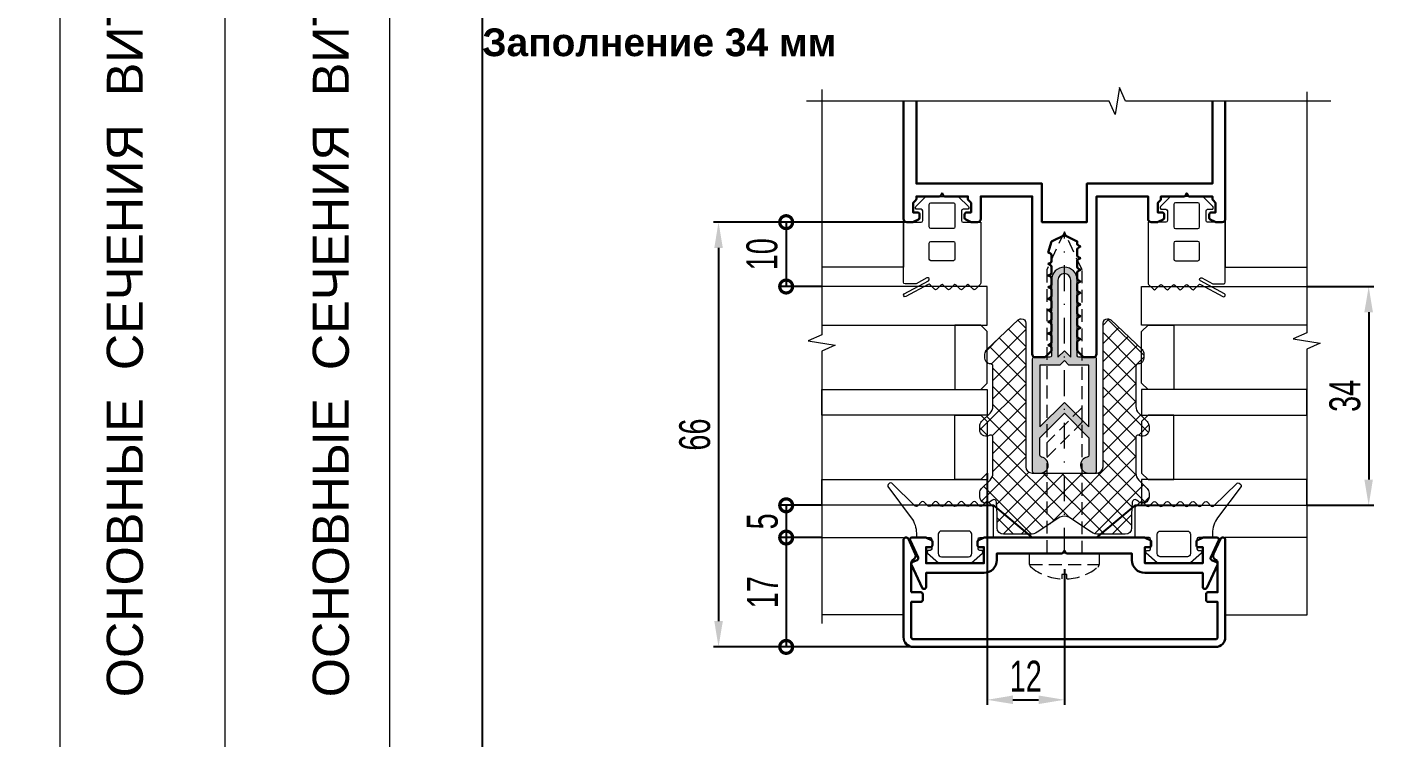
# Model space of a CAD drawing. Extents: x -37 to 8820, y -336 to 478.
# Drawn here: x 4390.8 to 4523.8, y 136.7 to 205.7 of the extents above; entities that cross this region are included whole.
import ezdxf

# ---------------------------------------------------------------- set-up
doc = ezdxf.new("R2010")
doc.units = 0
doc.header["$LTSCALE"] = 5
doc.linetypes.add('DASHDOT', pattern=[1, 0.5, -0.25, 0, -0.25])
doc.linetypes.add('HIDDEN', pattern=[0.375, 0.25, -0.125])
doc.layers.get('0').update_dxf_attribs({"linetype": 'CONTINUOUS', "lineweight": 30})
doc.layers.get('DEFPOINTS').update_dxf_attribs({"linetype": 'CONTINUOUS'})
for name, color, linetype, lineweight in [('1', 6, 'DASHDOT', 13), ('2', 3, 'HIDDEN', 13), ('Dimentions', 5, 'CONTINUOUS', 15), ('Glass', 5, 'CONTINUOUS', 20), ('Герлен', 7, 'CONTINUOUS', 60), ('Зигзаг', 1, 'CONTINUOUS', 15), ('Конструкции', 252, 'CONTINUOUS', 20), ('Рамки', 1, 'CONTINUOUS', 15), ('Текстовый', 7, 'CONTINUOUS', 9), ('Уплотнители', 1, 'CONTINUOUS', 20), ('Штриховка', 1, 'CONTINUOUS', 5)]:
    doc.layers.add(name, color=color, linetype=linetype, lineweight=lineweight)
doc.layers.add('Скрытые', color=14, linetype='CONTINUOUS', plot=False)
doc.styles.add('3', font='RUSS.SHX', dxfattribs={"width": 0.7, "height": 3})
doc.styles.add('Каталожный', font='arial.ttf', dxfattribs={"height": 2.5})
doc.styles.add('Фирм', font='arial.ttf', dxfattribs={"height": 3.5})
doc.dimstyles.new('MX1_6', dxfattribs={"dimtxt": 3, "dimasz": 2.5, "dimexe": 0.5, "dimexo": 0, "dimgap": 0.8, "dimtad": 1, "dimlfac": 1.6, "dimdsep": 46, "dimtxsty": '3', "dimcen": 0, "dimclrd": 256, "dimclre": 256, "dimclrt": 256, "dimaunit": 1, "dimadec": 0, "dimazin": 0, "dimtfac": 1, "dimtmove": 0, "dimatfit": 1, "dimfxl": 1, "dimtvp": 1, "dimtolj": 1, "dimtzin": 0, "dimarcsym": 0})

# ---------------------------------------------------------------- blocks, each defined once
blk = doc.blocks.new('*D443')
at = {"layer": 'DEFPOINTS', "color": 0, "linetype": 'Continuous', "transparency": 16777216}
for p in [(4515.07, 180.54), (4515.07, 159.29), (4521.07, 159.29)]:
    blk.add_point(p, dxfattribs=at)
at = {"layer": 'Dimentions', "linetype": 'Continuous', "lineweight": -2, "transparency": 16777216}
for p, q in [((4515.07, 180.54), (4521.57, 180.54)), ((4521.07, 178.04), (4521.07, 161.79)), ((4515.07, 159.29), (4521.57, 159.29))]:
    blk.add_line(p, q, dxfattribs=at)
at = {"layer": 'Dimentions', "linetype": 'Continuous', "transparency": 16777216}
for points in [[(4520.65, 178.04), (4521.48, 178.04), (4521.07, 180.54)], [(4520.65, 161.79), (4521.48, 161.79), (4521.07, 159.29)]]:
    blk.add_solid(points, dxfattribs=at)
at = {"layer": 'Dimentions', "linetype": 'Continuous', "transparency": 16777216, "insert": (4518.77, 169.92), "char_height": 3, "attachment_point": 5, "rotation": 90, "style": '3'}
blk.add_mtext('\\A1;34', dxfattribs=at)
blk = doc.blocks.new('_DotSmall')
at = {"color": 0, "linetype": 'ByBlock', "const_width": 0.5}
blk.add_lwpolyline([(-0.0625, 0, 1), (0.0625, 0, 1)], format="xyb", close=True, dxfattribs=at)
blk = doc.blocks.new('*D444')
at = {"layer": 'DEFPOINTS', "color": 0, "linetype": 'Continuous', "transparency": 16777216}
for p in [(4467.98, 159.29), (4464.51, 156.16), (4467.98, 156.16)]:
    blk.add_point(p, dxfattribs=at)
at = {"layer": 'Dimentions', "linetype": 'Continuous', "lineweight": -2, "transparency": 16777216}
for p, q in [((4467.98, 159.29), (4464.01, 159.29)), ((4464.51, 159.29), (4464.51, 156.16)), ((4467.98, 156.16), (4464.01, 156.16))]:
    blk.add_line(p, q, dxfattribs=at)
at = {"layer": 'Dimentions', "linetype": 'Continuous', "lineweight": -2, "transparency": 16777216, "xscale": 2.5, "yscale": 2.5, "zscale": 2.5}
for p, rotation in [((4464.51, 159.29), 90), ((4464.51, 156.16), 270)]:
    blk.add_blockref('_DotSmall', p, dxfattribs=dict(at, rotation=rotation))
at = {"layer": 'Dimentions', "linetype": 'Continuous', "transparency": 16777216, "insert": (4462.21, 157.73), "char_height": 3, "attachment_point": 5, "rotation": 90, "style": '3'}
blk.add_mtext('\\A1;5', dxfattribs=at)
blk = doc.blocks.new('*D445')
at = {"layer": 'DEFPOINTS', "color": 0, "linetype": 'Continuous', "transparency": 16777216}
for p in [(4467.98, 156.16), (4464.51, 145.54), (4477.97, 145.54)]:
    blk.add_point(p, dxfattribs=at)
at = {"layer": 'Dimentions', "linetype": 'Continuous', "lineweight": -2, "transparency": 16777216}
for p, q in [((4467.98, 156.16), (4464.01, 156.16)), ((4464.51, 156.16), (4464.51, 145.54)), ((4477.97, 145.54), (4464.01, 145.54))]:
    blk.add_line(p, q, dxfattribs=at)
at = {"layer": 'Dimentions', "linetype": 'Continuous', "lineweight": -2, "transparency": 16777216, "xscale": 2.5, "yscale": 2.5, "zscale": 2.5}
for p, rotation in [((4464.51, 156.16), 90), ((4464.51, 145.54), 270)]:
    blk.add_blockref('_DotSmall', p, dxfattribs=dict(at, rotation=rotation))
at = {"layer": 'Dimentions', "linetype": 'Continuous', "transparency": 16777216, "insert": (4462.21, 150.85), "char_height": 3, "attachment_point": 5, "rotation": 90, "style": '3'}
blk.add_mtext('\\A1;17', dxfattribs=at)
blk = doc.blocks.new('*D446')
at = {"layer": 'DEFPOINTS', "color": 0, "linetype": 'Continuous', "transparency": 16777216}
for p in [(4475.9, 186.79), (4464.51, 180.54), (4467.98, 180.54)]:
    blk.add_point(p, dxfattribs=at)
at = {"layer": 'Dimentions', "linetype": 'Continuous', "lineweight": -2, "transparency": 16777216}
for p, q in [((4475.9, 186.79), (4464.01, 186.79)), ((4464.51, 186.79), (4464.51, 180.54)), ((4467.98, 180.54), (4464.01, 180.54))]:
    blk.add_line(p, q, dxfattribs=at)
at = {"layer": 'Dimentions', "linetype": 'Continuous', "lineweight": -2, "transparency": 16777216, "xscale": 2.5, "yscale": 2.5, "zscale": 2.5}
for p, rotation in [((4464.51, 186.79), 90), ((4464.51, 180.54), 270)]:
    blk.add_blockref('_DotSmall', p, dxfattribs=dict(at, rotation=rotation))
at = {"layer": 'Dimentions', "linetype": 'Continuous', "transparency": 16777216, "insert": (4462.17, 183.67), "char_height": 3, "attachment_point": 5, "rotation": 90, "style": '3'}
blk.add_mtext('\\A1;10', dxfattribs=at)
blk = doc.blocks.new('*D447')
at = {"layer": 'DEFPOINTS', "color": 0, "linetype": 'Continuous', "transparency": 16777216}
for p in [(4475.9, 186.79), (4457.94, 145.54), (4478.59, 145.54)]:
    blk.add_point(p, dxfattribs=at)
at = {"layer": 'Dimentions', "linetype": 'Continuous', "lineweight": -2, "transparency": 16777216}
for p, q in [((4475.9, 186.79), (4457.44, 186.79)), ((4457.94, 184.29), (4457.94, 148.04)), ((4478.59, 145.54), (4457.44, 145.54))]:
    blk.add_line(p, q, dxfattribs=at)
at = {"layer": 'Dimentions', "linetype": 'Continuous', "transparency": 16777216}
for points in [[(4457.53, 184.29), (4458.36, 184.29), (4457.94, 186.79)], [(4457.53, 148.04), (4458.36, 148.04), (4457.94, 145.54)]]:
    blk.add_solid(points, dxfattribs=at)
at = {"layer": 'Dimentions', "linetype": 'Continuous', "transparency": 16777216, "insert": (4455.64, 166.16), "char_height": 3, "attachment_point": 5, "rotation": 90, "style": '3'}
blk.add_mtext('\\A1;66', dxfattribs=at)
blk = doc.blocks.new('*D483')
at = {"layer": 'DEFPOINTS', "color": 0, "linetype": 'Continuous', "transparency": 16777216}
for p in [(4484.02, 162.41), (4491.52, 153.1), (4491.52, 140.4)]:
    blk.add_point(p, dxfattribs=at)
at = {"layer": 'Dimentions', "linetype": 'Continuous', "lineweight": -2, "transparency": 16777216}
for p, q in [((4484.02, 162.41), (4484.02, 139.9)), ((4491.52, 153.1), (4491.52, 139.9)), ((4486.52, 140.4), (4489.02, 140.4))]:
    blk.add_line(p, q, dxfattribs=at)
at = {"layer": 'Dimentions', "linetype": 'Continuous', "transparency": 16777216}
for points in [[(4486.52, 140.82), (4486.52, 139.99), (4484.02, 140.4)], [(4489.02, 140.82), (4489.02, 139.99), (4491.52, 140.4)]]:
    blk.add_solid(points, dxfattribs=at)
at = {"layer": 'Dimentions', "linetype": 'Continuous', "transparency": 16777216, "insert": (4487.77, 142.7), "char_height": 3, "attachment_point": 5, "style": '3'}
blk.add_mtext('\\A1;12', dxfattribs=at)

msp = doc.modelspace()

# ---------------------------------------------------------------- hatches: boundary and pattern name
at = {"layer": 'Штриховка'}
h = msp.add_hatch(color=256, dxfattribs=at)
h.paths.add_polyline_path([(4491.9635, 172.9157), (4491.5242, 173.355), (4491.0848, 172.9157), (4489.1492, 172.9157), (4489.1492, 166.9138), (4491.5242, 169.2888), (4493.8992, 166.9138), (4493.8992, 172.9157)], flags=16)
edge = h.paths.add_edge_path()
edge.add_line((4494.4617, 173.6657), (4492.9304, 173.6657))
edge.add_arc((4492.9304, 173.8219), 0.1562, 180, 270, ccw=False)
edge.add_line((4492.7742, 173.8219), (4492.7742, 177.9157))
edge.add_arc((4492.6804, 178.0407), 0.1562, 306.869898, 413.130102)
edge.add_line((4492.7742, 178.1657), (4492.7742, 181.1657))
edge.add_arc((4491.5242, 181.1657), 1.25, 0, 180)
edge.add_line((4490.2742, 181.1657), (4490.2742, 178.1657))
edge.add_arc((4490.3679, 178.0407), 0.1562, 126.869898, 233.130102)
edge.add_line((4490.2742, 177.9157), (4490.2742, 173.8219))
edge.add_arc((4490.1179, 173.8219), 0.1562, -90, 0, ccw=False)
edge.add_line((4490.1179, 173.6657), (4488.5867, 173.6657))
edge.add_arc((4488.5867, 173.4782), 0.1875, 90, 180)
edge.add_line((4488.3992, 173.4782), (4488.3992, 162.6032))
edge.add_arc((4488.5867, 162.6032), 0.1875, 180, 270)
edge.add_line((4488.5867, 162.4157), (4489.1804, 162.4157))
edge.add_arc((4489.1804, 163.1969), 0.7812, 270, 440.718201)
edge.add_arc((4489.3367, 164.153), 0.1875, 180, 260.718201, ccw=False)
edge.add_line((4489.1492, 164.153), (4489.1492, 165.8532))
edge.add_line((4489.1492, 165.8532), (4491.5242, 168.2282))
edge.add_line((4491.5242, 168.2282), (4493.8992, 165.8532))
edge.add_line((4493.8992, 165.8532), (4493.8992, 164.153))
edge.add_arc((4493.7117, 164.153), 0.1875, 279.281799, 360, ccw=False)
edge.add_arc((4493.8679, 163.1969), 0.7812, 99.281799, 270)
edge.add_line((4493.8679, 162.4157), (4494.4617, 162.4157))
edge.add_arc((4494.4617, 162.6032), 0.1875, 270, 360)
edge.add_line((4494.6492, 162.6032), (4494.6492, 173.4782))
edge.add_arc((4494.4617, 173.4782), 0.1875, 0, 90)
edge = h.paths.add_edge_path(flags=16)
edge.add_line((4491.5242, 174.2907), (4492.1492, 173.6657))
edge.add_line((4492.1492, 173.6657), (4492.1492, 181.1657))
edge.add_arc((4491.5242, 181.1657), 0.625, 0, 180)
edge.add_line((4490.8992, 181.1657), (4490.8992, 173.6657))
edge.add_line((4490.8992, 173.6657), (4491.5242, 174.2907))
at = {"layer": 'Штриховка', "lineweight": 5}
h = msp.add_hatch(dxfattribs=at)
h.set_pattern_fill('NET', color=256, scale=10, angle=45, style=0)
h.set_pattern_definition([(45, (195.701, 2520.4829), (-0.88388348, 0.88388348), []), (135, (195.701, 2520.4829), (-0.88388348, -0.88388348), [])])
edge = h.paths.add_edge_path()
edge.add_arc((4495.7179, 176.9782), 0.4375, 45, 90, ccw=False)
edge.add_line((4496.0273, 177.2875), (4499.0598, 174.4112))
edge.add_arc((4498.6179, 173.9693), 0.625, 0, 45, ccw=False)
edge.add_line((4499.2429, 173.9693), (4499.2429, 173.6157))
edge.add_arc((4498.6268, 173.6127), 0.6161, -75.309061, 0.28096, ccw=False)
edge.add_arc((4498.7117, 172.7772), 0.25, 73.39845, 180)
edge.add_line((4498.4617, 172.7772), (4498.4617, 168.9014))
edge.add_arc((4499.3992, 168.9014), 0.9375, 180, 225)
edge.add_line((4498.7362, 168.2385), (4499.5598, 167.4149))
edge.add_arc((4499.1179, 166.973), 0.625, 0, 45, ccw=False)
edge.add_line((4499.7429, 166.973), (4499.7429, 166.6194))
edge.add_arc((4499.1179, 166.6194), 0.625, -111.540406, 0, ccw=False)
edge.add_arc((4498.7117, 165.8613), 0.25, 45, 180)
edge.add_line((4498.4617, 165.8613), (4498.4617, 162.4051))
edge.add_arc((4499.3992, 162.4051), 0.9375, 180, 225)
edge.add_line((4498.7362, 161.7422), (4499.5598, 160.9186))
edge.add_arc((4499.1179, 160.4767), 0.625, 0, 45, ccw=False)
edge.add_line((4499.7429, 160.4767), (4499.7429, 160.1231))
edge.add_arc((4499.1179, 160.1231), 0.625, -135, 0, ccw=False)
edge.add_line((4498.676, 159.6812), (4498.512, 159.7972))
edge.add_arc((4498.3676, 159.5931), 0.25, 54.716356, 177.011206)
edge.add_line((4498.1179, 159.6062), (4498.0554, 158.4089))
edge.add_line((4498.0554, 158.4089), (4498.0554, 157.1032))
edge.add_arc((4497.4304, 157.1032), 0.625, -90, 0, ccw=False)
edge.add_line((4497.4304, 156.4782), (4497.2742, 156.4782))
edge.add_line((4497.2742, 156.4782), (4494.8506, 156.4782))
edge.add_arc((4494.8506, 157.7282), 1.25, 236.745633, 270, ccw=False)
edge.add_line((4494.1651, 156.6829), (4491.9606, 158.1284))
edge.add_arc((4491.5242, 157.2728), 0.9605, 62.973316, 117.026684)
edge.add_line((4491.0877, 158.1284), (4488.8832, 156.6829))
edge.add_arc((4488.1977, 157.7282), 1.25, 270, 303.254367, ccw=False)
edge.add_line((4488.1977, 156.4782), (4485.7742, 156.4782))
edge.add_line((4485.7742, 156.4782), (4485.6179, 156.4782))
edge.add_arc((4485.6179, 157.1032), 0.625, 180, 270, ccw=False)
edge.add_line((4484.9929, 157.1032), (4484.9929, 158.4089))
edge.add_line((4484.9929, 158.4089), (4484.9304, 159.6062))
edge.add_arc((4484.6807, 159.5931), 0.25, 2.988794, 125.283644)
edge.add_line((4484.5363, 159.7972), (4484.3723, 159.6812))
edge.add_arc((4483.9304, 160.1231), 0.625, 180, 315, ccw=False)
edge.add_line((4483.3054, 160.1231), (4483.3054, 160.4767))
edge.add_arc((4483.9304, 160.4767), 0.625, 135, 180, ccw=False)
edge.add_line((4483.4885, 160.9186), (4484.3121, 161.7422))
edge.add_arc((4483.6492, 162.4051), 0.9375, 315, 360)
edge.add_line((4484.5867, 162.4051), (4484.5867, 165.8613))
edge.add_arc((4484.3367, 165.8613), 0.25, 0, 135)
edge.add_arc((4483.9304, 166.6194), 0.625, 180, 291.540406, ccw=False)
edge.add_line((4483.3054, 166.6194), (4483.3054, 166.973))
edge.add_arc((4483.9304, 166.973), 0.625, 135, 180, ccw=False)
edge.add_line((4483.4885, 167.4149), (4484.3121, 168.2385))
edge.add_arc((4483.6492, 168.9014), 0.9375, 315, 360)
edge.add_line((4484.5867, 168.9014), (4484.5867, 172.7772))
edge.add_arc((4484.3367, 172.7772), 0.25, 360, 466.60155)
edge.add_arc((4484.4215, 173.6127), 0.6161, 179.71904, 255.309061, ccw=False)
edge.add_line((4483.8054, 173.6157), (4483.8054, 173.9693))
edge.add_arc((4484.4304, 173.9693), 0.625, 135, 180, ccw=False)
edge.add_line((4483.9885, 174.4112), (4487.021, 177.2875))
edge.add_arc((4487.3304, 176.9782), 0.4375, 90, 135, ccw=False)
edge.add_line((4487.3304, 177.4157), (4487.3367, 177.4157))
edge.add_arc((4487.3367, 176.9782), 0.4375, 0, 90, ccw=False)
edge.add_line((4487.7742, 176.9782), (4487.7742, 163.0407))
edge.add_arc((4488.3992, 163.0407), 0.625, 180, 270)
edge.add_line((4488.3992, 162.4157), (4491.5242, 162.4157))
edge.add_line((4491.5242, 162.4157), (4494.6492, 162.4157))
edge.add_arc((4494.6492, 163.0407), 0.625, 270, 360)
edge.add_line((4495.2742, 163.0407), (4495.2742, 176.9782))
edge.add_arc((4495.7117, 176.9782), 0.4375, 90, 180, ccw=False)

# ---------------------------------------------------------------- linework, layer by layer
msp.add_lwpolyline([(4475.8992, 198.5545), (4475.8992, 187.1032, 0.41421356), (4476.2117, 186.7907), (4476.7924, 186.7907, 0.11643382), (4476.8762, 186.8105), (4477.358, 187.0514, 0.28407904), (4477.4617, 187.2191), (4477.4617, 187.5407, 0.41421356), (4477.2742, 187.7282), (4476.8367, 187.7282), (4476.8367, 188.6657), (4477.0942, 188.9233, 0.19891237), (4477.1492, 189.0558), (4477.1492, 189.2907), (4479.377, 189.2907, 0.28407904), (4479.5447, 189.3943), (4479.6492, 189.6032), (4479.7536, 189.3943, 0.28407904), (4479.9213, 189.2907), (4482.1492, 189.2907), (4482.1492, 189.0558, 0.19891237), (4482.2041, 188.9233), (4482.4617, 188.6657), (4482.4617, 187.7282), (4482.0242, 187.7282, 0.41421356), (4481.8367, 187.5407), (4481.8367, 187.2191, 0.28407904), (4481.9403, 187.0514), (4482.4221, 186.8105, 0.11643382), (4482.5059, 186.7907), (4483.0867, 186.7907, 0.41421356), (4483.3992, 187.1032), (4483.3992, 189.2907), (4488.3992, 189.2907), (4488.3992, 173.9782, 0.41421356), (4488.7117, 173.6657), (4489.5715, 173.6657, 0.19891237), (4489.7041, 173.7206), (4490.2192, 174.2358, 0.19891237), (4490.2742, 174.3683), (4490.2742, 174.581, 0.28407904), (4490.1705, 174.7487), (4489.9617, 174.8532), (4490.1705, 174.9576, 0.28407904), (4490.2742, 175.1253), (4490.2742, 175.706, 0.28407904), (4490.1705, 175.8737), (4489.9617, 175.9782), (4490.1705, 176.0826, 0.28407904), (4490.2742, 176.2503), (4490.2742, 176.831, 0.28407904), (4490.1705, 176.9987), (4489.9617, 177.1032), (4490.1705, 177.2076, 0.28407904), (4490.2742, 177.3753), (4490.2742, 177.956, 0.28407904), (4490.1705, 178.1237), (4489.9617, 178.2282), (4490.1705, 178.3326, 0.28407904), (4490.2742, 178.5003), (4490.2742, 179.081, 0.28407904), (4490.1705, 179.2487), (4489.9617, 179.3532), (4490.1705, 179.4576, 0.28407904), (4490.2742, 179.6253), (4490.2742, 180.206, 0.28407904), (4490.1705, 180.3737), (4489.9617, 180.4782), (4490.1705, 180.5826, 0.28407904), (4490.2742, 180.7503), (4490.2742, 181.331, 0.28407904), (4490.1705, 181.4987), (4489.9617, 181.6032), (4490.1705, 181.7076, 0.28407904), (4490.2742, 181.8753), (4490.2742, 182.456, 0.28407904), (4490.1705, 182.6237), (4489.9617, 182.7282), (4490.1705, 182.8326, 0.28407904), (4490.2742, 183.0003), (4490.2742, 183.581, 0.28407904), (4490.1705, 183.7487), (4489.9617, 183.8532), (4490.2742, 184.9157), (4491.5242, 185.5407), (4492.7742, 184.9157), (4492.7742, 184.6878, 0.28407904), (4492.8778, 184.5201), (4493.0867, 184.4157), (4492.8778, 184.3112, 0.28407904), (4492.7742, 184.1435), (4492.7742, 183.5628, 0.28407904), (4492.8778, 183.3951), (4493.0867, 183.2907), (4492.8778, 183.1862, 0.28407904), (4492.7742, 183.0185), (4492.7742, 182.4378, 0.28407904), (4492.8778, 182.2701), (4493.0867, 182.1657), (4492.8778, 182.0612, 0.28407904), (4492.7742, 181.8935), (4492.7742, 181.3128, 0.28407904), (4492.8778, 181.1451), (4493.0867, 181.0407), (4492.8778, 180.9362, 0.28407904), (4492.7742, 180.7685), (4492.7742, 180.1878, 0.28407904), (4492.8778, 180.0201), (4493.0867, 179.9157), (4492.8778, 179.8112, 0.28407904), (4492.7742, 179.6435), (4492.7742, 179.0628, 0.28407904), (4492.8778, 178.8951), (4493.0867, 178.7907), (4492.8778, 178.6862, 0.28407904), (4492.7742, 178.5185), (4492.7742, 177.9378, 0.28407904), (4492.8778, 177.7701), (4493.0867, 177.6657), (4492.8778, 177.5612, 0.28407904), (4492.7742, 177.3935), (4492.7742, 176.8128, 0.28407904), (4492.8778, 176.6451), (4493.0867, 176.5407), (4492.8778, 176.4362, 0.28407904), (4492.7742, 176.2685), (4492.7742, 175.6878, 0.28407904), (4492.8778, 175.5201), (4493.0867, 175.4157), (4492.8778, 175.3112, 0.28407904), (4492.7742, 175.1435), (4492.7742, 174.3683, 0.19891237), (4492.8291, 174.2358), (4493.3442, 173.7206, 0.19891237), (4493.4768, 173.6657), (4494.3367, 173.6657, 0.41421356), (4494.6492, 173.9782), (4494.6492, 189.2907), (4499.6492, 189.2907), (4499.6492, 187.1032, 0.41421356), (4499.9617, 186.7907), (4500.5424, 186.7907, 0.11643382), (4500.6262, 186.8105), (4501.108, 187.0514, 0.28407904), (4501.2117, 187.2191), (4501.2117, 187.5407, 0.41421356), (4501.0242, 187.7282), (4500.5867, 187.7282), (4500.5867, 188.6657), (4500.8442, 188.9233, 0.19891237), (4500.8992, 189.0558), (4500.8992, 189.2907), (4503.127, 189.2907, 0.28407904), (4503.2947, 189.3943), (4503.3992, 189.6032), (4503.5036, 189.3943, 0.28407904), (4503.6713, 189.2907), (4505.8992, 189.2907), (4505.8992, 189.0558, 0.19891237), (4505.9541, 188.9233), (4506.2117, 188.6657), (4506.2117, 187.7282), (4505.7742, 187.7282, 0.41421356), (4505.5867, 187.5407), (4505.5867, 187.2191, 0.28407904), (4505.6903, 187.0514), (4506.1721, 186.8105, 0.11643382), (4506.2559, 186.7907), (4506.8367, 186.7907, 0.41421356), (4507.1492, 187.1032), (4507.1492, 198.5545)], format="xyb")
msp.add_lwpolyline([(4477.1492, 198.5545), (4477.1492, 190.5407), (4489.3367, 190.5407), (4489.3367, 186.7907), (4493.7117, 186.7907), (4493.7117, 190.5407), (4505.8992, 190.5407), (4505.8992, 198.5545)])
for points in [[(4476.6492, 150.8503), (4476.6492, 153.6761, -0.27973928), (4476.8511, 154.0088, 0.40155944), (4477.0457, 154.5818), (4476.3757, 156.0185, 0.80258485), (4475.8992, 155.9128), (4475.8992, 146.4753, 0.41421356), (4476.8367, 145.5378), (4506.2117, 145.5378, 0.41421356), (4507.1492, 146.4753), (4507.1492, 155.9128, 0.80258485), (4506.6726, 156.0185), (4506.0026, 154.5818, 0.40155944), (4506.1972, 154.0088, -0.27973928), (4506.3992, 153.6761), (4506.3992, 150.8503), (4505.4617, 150.8503, 0.41421356), (4505.2742, 150.6628), (4505.2742, 150.1003, 0.41421356), (4505.4617, 149.9128), (4506.3992, 149.9128), (4506.3992, 146.4753, -0.41421356), (4506.2117, 146.2878), (4476.8367, 146.2878, -0.41421356), (4476.6492, 146.4753), (4476.6492, 149.9128), (4477.5867, 149.9128, 0.41421356), (4477.7742, 150.1003), (4477.7742, 150.6628, 0.41421356), (4477.5867, 150.8503)], [(4483.7559, 156.1628, 0.11643382), (4483.6721, 156.143), (4483.1903, 155.9021, 0.28407904), (4483.0867, 155.7344), (4483.0867, 155.4128, 0.41421356), (4483.2742, 155.2253), (4483.7117, 155.2253), (4483.7117, 153.6628), (4478.0867, 153.6628), (4478.0867, 155.2253), (4478.5242, 155.2253, 0.41421356), (4478.7117, 155.4128), (4478.7117, 155.7344, 0.28407904), (4478.608, 155.9021), (4478.1262, 156.143, 0.11643382), (4478.0424, 156.1628), (4476.7117, 156.1628, 0.54861879), (4476.5417, 155.8961), (4477.3199, 154.2272, -0.41421356), (4477.2292, 153.9781), (4476.7574, 153.7581, 0.41421356), (4476.6667, 153.5089), (4477.7102, 151.2711, 0.29147342), (4477.8802, 151.1628), (4477.8992, 151.1628, 0.41421356), (4478.0867, 151.3503), (4478.0867, 152.7253), (4483.7117, 152.7253, 0.41421356), (4484.9617, 153.9753), (4484.9617, 154.6003), (4491.252, 154.6003, 0.28407904), (4491.4197, 154.704), (4491.5242, 154.9128), (4491.6286, 154.704, 0.28407904), (4491.7963, 154.6003), (4498.0867, 154.6003), (4498.0867, 153.9753, 0.41421356), (4499.3367, 152.7253), (4504.9617, 152.7253), (4504.9617, 151.3503, 0.41421356), (4505.1492, 151.1628), (4505.1681, 151.1628, 0.29147342), (4505.3381, 151.2711), (4506.3816, 153.5089, 0.41421356), (4506.2909, 153.7581), (4505.8191, 153.9781, -0.41421356), (4505.7284, 154.2272), (4506.5066, 155.8961, 0.54861879), (4506.3367, 156.1628), (4505.0059, 156.1628, 0.11643382), (4504.9221, 156.143), (4504.4403, 155.9021, 0.28407904), (4504.3367, 155.7344), (4504.3367, 155.4128, 0.41421356), (4504.5242, 155.2253), (4504.9617, 155.2253), (4504.9617, 153.6628), (4499.3367, 153.6628), (4499.3367, 155.2253), (4499.7742, 155.2253, 0.41421356), (4499.9617, 155.4128), (4499.9617, 155.7344, 0.28407904), (4499.858, 155.9021), (4499.3762, 156.143, 0.11643382), (4499.2924, 156.1628)]]:
    msp.add_lwpolyline(points, format="xyb", close=True)
at = {"layer": '1'}
msp.add_line((4491.5242, 154.6003), (4491.5242, 185.8503), dxfattribs=at)
at = {"layer": '2'}
msp.add_line((4488.1492, 153.5443), (4494.8992, 153.5443), dxfattribs=at)
for points in [[(4493.2429, 154.6003), (4493.2429, 182.1644), (4491.5242, 185.8503), (4489.8054, 182.1644), (4489.8054, 154.6003)], [(4489.8054, 163.9191), (4493.2429, 167.3566), (4493.2429, 168.7889), (4489.8054, 165.3514)]]:
    msp.add_lwpolyline(points, close=True, dxfattribs=at)
msp.add_lwpolyline([(4491.2785, 152.1375, -0.16184886), (4488.2628, 153.3032, -0.22388754), (4488.1492, 153.5443), (4488.1492, 154.6003), (4494.8992, 154.6003), (4494.8992, 153.5443, -0.22388754), (4494.7855, 153.3032, -0.16184886), (4491.7698, 152.1375), (4491.7698, 152.5751), (4491.2785, 152.5751)], format="xyb", close=True, dxfattribs=at)
at = {"layer": 'Dimentions', "linetype": 'Continuous'}
for p, q in [((4394, 297), (4394, 0)), ((4426, 297), (4426, 0))]:
    msp.add_line(p, q, dxfattribs=at)
at = {"layer": 'Glass'}
for points in [[(4467.979, 176.7907), (4484.0242, 176.7907), (4484.0242, 180.5407), (4467.979, 180.5407)], [(4515.0693, 176.7907), (4499.0242, 176.7907), (4499.0242, 180.5407), (4515.0693, 180.5407)], [(4484.0242, 171.1657), (4484.0242, 176.1657), (4483.3992, 176.7907), (4480.8992, 176.7907), (4480.8992, 170.5407), (4483.3992, 170.5407)], [(4499.0242, 171.1657), (4499.0242, 176.1657), (4499.6492, 176.7907), (4502.1492, 176.7907), (4502.1492, 170.5407), (4499.6492, 170.5407)], [(4467.979, 170.5407), (4484.0242, 170.5407), (4484.0242, 168.0407), (4467.979, 168.0407)], [(4515.0693, 170.5407), (4499.0242, 170.5407), (4499.0242, 168.0407), (4515.0693, 168.0407)], [(4484.0242, 167.4157), (4484.0242, 162.4157), (4483.3992, 161.7907), (4480.8992, 161.7907), (4480.8992, 168.0407), (4483.3992, 168.0407)], [(4499.0242, 167.4157), (4499.0242, 162.4157), (4499.6492, 161.7907), (4502.1492, 161.7907), (4502.1492, 168.0407), (4499.6492, 168.0407)], [(4467.979, 161.7907), (4484.0242, 161.7907), (4484.0242, 159.2907), (4467.979, 159.2907)], [(4515.0693, 161.7907), (4499.0242, 161.7907), (4499.0242, 159.2907), (4515.0693, 159.2907)]]:
    msp.add_lwpolyline(points, close=True, dxfattribs=at)
at = {"layer": 'Герлен', "ltscale": 2, "const_width": 0.1875}
msp.add_lwpolyline([(4478.5867, 159.2878), (4484.6492, 159.2878), (4488.3992, 156.1628), (4494.6492, 156.1628), (4498.3992, 159.2878), (4504.4617, 159.2878)], dxfattribs=at)
at = {"layer": 'Зигзаг'}
for points in [[(4517.4079, 198.5545), (4497.4668, 198.5545), (4496.8859, 199.8724), (4496.4503, 197.2597), (4495.8678, 198.5545), (4466.4684, 198.5545)], [(4467.979, 199.6599), (4467.979, 175.8458), (4466.6611, 175.265), (4469.2738, 174.8293), (4467.979, 174.2468), (4467.979, 147.8149)], [(4515.0693, 199.4529), (4515.0693, 176.0529), (4513.7514, 175.472), (4516.3641, 175.0364), (4515.0693, 174.4539), (4515.0693, 148.6123)]]:
    msp.add_lwpolyline(points, dxfattribs=at)
at = {"layer": 'Конструкции'}
for points in [[(4475.8992, 198.5545), (4475.8992, 182.4157), (4467.979, 182.4157)], [(4507.1492, 198.5545), (4507.1492, 182.4157), (4515.0693, 182.4157)], [(4467.979, 156.1628), (4475.8992, 156.1628), (4475.8992, 148.6628), (4467.979, 148.6628)], [(4515.0693, 156.1628), (4507.1492, 156.1628), (4507.1492, 148.6628), (4515.0693, 148.6628)]]:
    msp.add_lwpolyline(points, dxfattribs=at)
at = {"layer": 'Рамки', "linetype": 'Continuous'}
for points in [[(4200, 297), (4410, 297), (4410, 0), (4200, 0)], [(4620, 297), (4410, 297), (4410, 0), (4620, 0)]]:
    msp.add_lwpolyline(points, close=True, dxfattribs=at)
at = {"layer": 'Скрытые', "linetype": 'Continuous'}
msp.add_lwpolyline([(4600, 10), (4600, 287), (4435, 287), (4435, 10)], close=True, dxfattribs=at)
at = {"layer": 'Уплотнители'}
for points in [[(4478.1684, 181.3765), (4477.1233, 180.8096, -0.12491271), (4477.0488, 180.7907), (4476.0554, 180.7907, -0.41421356), (4475.8992, 180.9469), (4475.8992, 186.7907), (4477.6179, 186.7907, 0.41421356), (4477.7742, 186.9469), (4477.7742, 187.8844, 0.41421356), (4477.6179, 188.0407), (4477.2117, 188.0407, -0.66858666), (4477.1013, 188.3075), (4478.0409, 189.245, -0.19861919), (4478.1513, 189.2907), (4481.147, 189.2907, -0.19861919), (4481.2574, 189.245), (4482.197, 188.3075, -0.66858666), (4482.0867, 188.0407), (4481.6804, 188.0407, 0.41421356), (4481.5242, 187.8844), (4481.5242, 186.9469, 0.41421356), (4481.6804, 186.7907), (4483.3992, 186.7907), (4483.3992, 180.8554, -0.19891237), (4483.3534, 180.7449), (4482.8846, 180.2762, -0.41421356), (4482.6637, 180.2762), (4482.2596, 180.6802, 0.41421356), (4482.0387, 180.6802), (4481.6346, 180.2762, -0.41421356), (4481.4137, 180.2762), (4481.0096, 180.6802, 0.41421356), (4480.7887, 180.6802), (4480.3846, 180.2762, -0.41421356), (4480.1637, 180.2762), (4479.7596, 180.6802, 0.41421356), (4479.5387, 180.6802), (4479.1346, 180.2762, -0.41421356), (4478.9137, 180.2762), (4478.4816, 180.7082, 0.33207606), (4478.2966, 180.7351), (4476.1299, 179.5596, -1), (4475.9809, 179.8343), (4478.3174, 181.1019, 1)], [(4504.8799, 181.3765), (4505.925, 180.8096, 0.12491271), (4505.9995, 180.7907), (4506.9929, 180.7907, 0.41421356), (4507.1492, 180.9469), (4507.1492, 186.7907), (4505.4304, 186.7907, -0.41421356), (4505.2742, 186.9469), (4505.2742, 187.8844, -0.41421356), (4505.4304, 188.0407), (4505.8367, 188.0407, 0.66858666), (4505.947, 188.3075), (4505.0074, 189.245, 0.19861919), (4504.897, 189.2907), (4501.9013, 189.2907, 0.19861919), (4501.7909, 189.245), (4500.8513, 188.3075, 0.66858666), (4500.9617, 188.0407), (4501.3679, 188.0407, -0.41421356), (4501.5242, 187.8844), (4501.5242, 186.9469, -0.41421356), (4501.3679, 186.7907), (4499.6492, 186.7907), (4499.6492, 180.8554, 0.19891237), (4499.6949, 180.7449), (4500.1637, 180.2762, 0.41421356), (4500.3846, 180.2762), (4500.7887, 180.6802, -0.41421356), (4501.0096, 180.6802), (4501.4137, 180.2762, 0.41421356), (4501.6346, 180.2762), (4502.0387, 180.6802, -0.41421356), (4502.2596, 180.6802), (4502.6637, 180.2762, 0.41421356), (4502.8846, 180.2762), (4503.2887, 180.6802, -0.41421356), (4503.5096, 180.6802), (4503.9137, 180.2762, 0.41421356), (4504.1346, 180.2762), (4504.5667, 180.7082, -0.33207606), (4504.7517, 180.7351), (4506.9184, 179.5596, 1), (4507.0674, 179.8343), (4504.7309, 181.1019, -1)], [(4478.5554, 188.6657), (4480.7429, 188.6657, -0.41421356), (4480.8992, 188.5094), (4480.8992, 186.3219, -0.41421356), (4480.7429, 186.1657), (4478.5554, 186.1657, -0.41421356), (4478.3992, 186.3219), (4478.3992, 188.5094, -0.41421356)], [(4504.4929, 188.6657), (4502.3054, 188.6657, 0.41421356), (4502.1492, 188.5094), (4502.1492, 186.3219, 0.41421356), (4502.3054, 186.1657), (4504.4929, 186.1657, 0.41421356), (4504.6492, 186.3219), (4504.6492, 188.5094, 0.41421356)], [(4478.5554, 184.9157), (4480.7429, 184.9157, -0.41421356), (4480.8992, 184.7594), (4480.8992, 183.1969, -0.41421356), (4480.7429, 183.0407), (4478.5554, 183.0407, -0.41421356), (4478.3992, 183.1969), (4478.3992, 184.7594, -0.41421356)], [(4504.4929, 184.9157), (4502.3054, 184.9157, 0.41421356), (4502.1492, 184.7594), (4502.1492, 183.1969, 0.41421356), (4502.3054, 183.0407), (4504.4929, 183.0407, 0.41421356), (4504.6492, 183.1969), (4504.6492, 184.7594, 0.41421356)], [(4494.4617, 173.6657), (4492.9304, 173.6657, -0.41421356), (4492.7742, 173.8219), (4492.7742, 177.9157, 0.5), (4492.7742, 178.1657), (4492.7742, 181.1657, 1), (4490.2742, 181.1657), (4490.2742, 178.1657, 0.5), (4490.2742, 177.9157), (4490.2742, 173.8219, -0.41421356), (4490.1179, 173.6657), (4488.5867, 173.6657, 0.41421356), (4488.3992, 173.4782), (4488.3992, 162.6032, 0.41421356), (4488.5867, 162.4157), (4489.1804, 162.4157, 0.92211283), (4489.3064, 163.9679, -0.36752318), (4489.1492, 164.153), (4489.1492, 165.8532), (4491.5242, 168.2282), (4493.8992, 165.8532), (4493.8992, 164.153, -0.36752318), (4493.7419, 163.9679, 0.92211283), (4493.8679, 162.4157), (4494.4617, 162.4157, 0.41421356), (4494.6492, 162.6032), (4494.6492, 173.4782, 0.41421356)], [(4491.5242, 174.2907), (4492.1492, 173.6657), (4492.1492, 181.1657, 1), (4490.8992, 181.1657), (4490.8992, 173.6657), (4491.5242, 174.2907)], [(4483.3054, 154.9128, -0.41421356), (4483.1492, 155.0691), (4483.1492, 156.0066, -0.41421356), (4483.3054, 156.1628), (4484.6492, 156.1628), (4484.6492, 159.0508, 0.19891237), (4484.6125, 159.1391), (4484.1346, 159.617, 0.41421356), (4483.9137, 159.617), (4483.5096, 159.213, -0.41421356), (4483.2887, 159.213), (4482.8846, 159.617, 0.41421356), (4482.6637, 159.617), (4482.2596, 159.213, -0.41421356), (4482.0387, 159.213), (4481.6346, 159.617, 0.41421356), (4481.4137, 159.617), (4481.0096, 159.213, -0.41421356), (4480.7887, 159.213), (4480.3846, 159.617, 0.41421356), (4480.1637, 159.617), (4479.7596, 159.213, -0.41421356), (4479.5387, 159.213), (4479.1346, 159.617, 0.41421356), (4478.9137, 159.617), (4478.5096, 159.213, -0.41421356), (4478.2887, 159.213), (4477.8846, 159.617, 0.41421356), (4477.6637, 159.617), (4477.2596, 159.213, -0.41421356), (4477.0387, 159.213), (4474.7596, 161.4273, 0.41421356), (4474.5387, 161.4273), (4474.4073, 161.296, 0.29253821), (4474.3712, 161.1315), (4476.652, 158.0783, -0.16178775), (4477.1492, 156.5821), (4477.1492, 156.1628), (4478.4929, 156.1628, -0.41421356), (4478.6492, 156.0066), (4478.6492, 155.0691, -0.41421356), (4478.4929, 154.9128), (4478.3367, 154.9128, 0.66858666), (4478.2263, 154.646), (4479.2909, 153.7085, 0.19861919), (4479.4013, 153.6628), (4482.397, 153.6628, 0.19861919), (4482.5074, 153.7085), (4483.572, 154.646, 0.66858666), (4483.4617, 154.9128)], [(4499.7429, 154.9128, 0.41421356), (4499.8992, 155.0691), (4499.8992, 156.0066, 0.41421356), (4499.7429, 156.1628), (4498.3992, 156.1628), (4498.3992, 159.0508, -0.19891237), (4498.4358, 159.1391), (4498.9137, 159.617, -0.41421356), (4499.1346, 159.617), (4499.5387, 159.213, 0.41421356), (4499.7596, 159.213), (4500.1637, 159.617, -0.41421356), (4500.3846, 159.617), (4500.7887, 159.213, 0.41421356), (4501.0096, 159.213), (4501.4137, 159.617, -0.41421356), (4501.6346, 159.617), (4502.0387, 159.213, 0.41421356), (4502.2596, 159.213), (4502.6637, 159.617, -0.41421356), (4502.8846, 159.617), (4503.2887, 159.213, 0.41421356), (4503.5096, 159.213), (4503.9137, 159.617, -0.41421356), (4504.1346, 159.617), (4504.5387, 159.213, 0.41421356), (4504.7596, 159.213), (4505.1637, 159.617, -0.41421356), (4505.3846, 159.617), (4505.7887, 159.213, 0.41421356), (4506.0096, 159.213), (4508.2887, 161.4273, -0.41421356), (4508.5096, 161.4273), (4508.641, 161.296, -0.29253821), (4508.6771, 161.1315), (4506.3963, 158.0783, 0.16178775), (4505.8992, 156.5821), (4505.8992, 156.1628), (4504.5554, 156.1628, 0.41421356), (4504.3992, 156.0066), (4504.3992, 155.0691, 0.41421356), (4504.5554, 154.9128), (4504.7117, 154.9128, -0.66858666), (4504.822, 154.646), (4503.7574, 153.7085, -0.19861919), (4503.647, 153.6628), (4500.6513, 153.6628, -0.19861919), (4500.5409, 153.7085), (4499.4763, 154.646, -0.66858666), (4499.5867, 154.9128)], [(4479.5867, 154.2878), (4482.2117, 154.2878, 0.41421356), (4482.5242, 154.6003), (4482.5242, 156.4753, 0.41421356), (4482.2117, 156.7878), (4479.5867, 156.7878, 0.41421356), (4479.2742, 156.4753), (4479.2742, 154.6003, 0.41421356)], [(4503.4617, 154.2878), (4500.8367, 154.2878, -0.41421356), (4500.5242, 154.6003), (4500.5242, 156.4753, -0.41421356), (4500.8367, 156.7878), (4503.4617, 156.7878, -0.41421356), (4503.7742, 156.4753), (4503.7742, 154.6003, -0.41421356)]]:
    msp.add_lwpolyline(points, format="xyb", close=True, dxfattribs=at)
msp.add_lwpolyline([(4495.7179, 177.4157, -0.19891237), (4496.0273, 177.2875), (4499.0598, 174.4112, -0.19891237), (4499.2429, 173.9693), (4499.2429, 173.6157, -0.34232788), (4498.7831, 173.0168, 0.50186314), (4498.4617, 172.7772), (4498.4617, 168.9014, 0.19891237), (4498.7362, 168.2385), (4499.5598, 167.4149, -0.19891237), (4499.7429, 166.973), (4499.7429, 166.6194, -0.52913987), (4498.8884, 166.0381, 0.66817864), (4498.4617, 165.8613), (4498.4617, 162.4051, 0.19891237), (4498.7362, 161.7422), (4499.5598, 160.9186, -0.19891237), (4499.7429, 160.4767), (4499.7429, 160.1231, -0.66817864), (4498.676, 159.6812), (4498.512, 159.7972, 0.59077925), (4498.1179, 159.6062), (4498.0554, 158.4089), (4498.0554, 157.1032, -0.41421356), (4497.4304, 156.4782), (4497.2742, 156.4782), (4494.8506, 156.4782, -0.1461265), (4494.1651, 156.6829), (4491.9606, 158.1284, 0.24032506), (4491.0877, 158.1284), (4488.8832, 156.6829, -0.1461265), (4488.1977, 156.4782), (4485.7742, 156.4782), (4485.6179, 156.4782, -0.41421356), (4484.9929, 157.1032), (4484.9929, 158.4089), (4484.9304, 159.6062, 0.59077925), (4484.5363, 159.7972), (4484.3723, 159.6812, -0.66817864), (4483.3054, 160.1231), (4483.3054, 160.4767, -0.19891237), (4483.4885, 160.9186), (4484.3121, 161.7422, 0.19891237), (4484.5867, 162.4051), (4484.5867, 165.8613, 0.66817864), (4484.1599, 166.0381, -0.52913987), (4483.3054, 166.6194), (4483.3054, 166.973, -0.19891237), (4483.4885, 167.4149), (4484.3121, 168.2385, 0.19891237), (4484.5867, 168.9014), (4484.5867, 172.7772, 0.50186314), (4484.2652, 173.0168, -0.34232788), (4483.8054, 173.6157), (4483.8054, 173.9693, -0.19891237), (4483.9885, 174.4112), (4487.021, 177.2875, -0.19891237), (4487.3304, 177.4157), (4487.3367, 177.4157, -0.41421356), (4487.7742, 176.9782), (4487.7742, 163.0407, 0.41421356), (4488.3992, 162.4157), (4491.5242, 162.4157), (4494.6492, 162.4157, 0.41421356), (4495.2742, 163.0407), (4495.2742, 176.9782, -0.41421356), (4495.7117, 177.4157)], format="xyb", dxfattribs=at)
msp.add_lwpolyline([(4491.9635, 172.9157), (4491.5242, 173.355), (4491.0848, 172.9157), (4489.1492, 172.9157), (4489.1492, 166.9138), (4491.5242, 169.2888), (4493.8992, 166.9138), (4493.8992, 172.9157)], close=True, dxfattribs=at)

# ---------------------------------------------------------------- texts
at = {"layer": 'Текстовый', "style": 'Фирм'}
for p in [(4402.0431, 140.6503), (4422.0431, 140.6503)]:
    msp.add_text('ОСНОВНЫЕ  СЕЧЕНИЯ  ВИТРАЖА', height=3.5, rotation=90, dxfattribs=at).set_placement(p)
at = {"layer": 'Текстовый', "linetype": 'Continuous', "insert": (4435, 205.6079), "char_height": 2.7, "width": 42.664921, "attachment_point": 1, "style": 'Каталожный'}
msp.add_mtext('\\pxql;{\\fArial|b1|i0|c204|p34;Заполнение 34 мм}', dxfattribs=at)

# ---------------------------------------------------------------- dimensions: what is measured, and where the dimension line sits
at = {"layer": 'Dimentions', "linetype": 'Continuous'}
for base, p1, p2, picture, middle in [((4464.5143, 180.5435), (4475.8992, 186.7907), (4467.979, 180.5435), '*D446', (4462.1715, 183.6671)), ((4464.5143, 156.1628), (4467.979, 159.2907), (4467.979, 156.1628), '*D444', (4462.2143, 157.7267)), ((4464.5143, 145.5378), (4467.979, 156.1628), (4477.9688, 145.5378), '*D445', (4462.2143, 150.8503))]:
    dim = msp.add_linear_dim(base=base, p1=p1, p2=p2, angle=90, dimstyle='MX1_6', override={"dimdec": 0, "dimblk1": 'DotSmall', "dimblk2": 'DotSmall', "dimsah": 1}, dxfattribs=at)
    dim.commit()
    dim.dimension.update_dxf_attribs({"geometry": picture, "text_midpoint": middle})
for base, p1, p2, picture, middle in [((4457.9443, 145.5378), (4475.8992, 186.7907), (4478.5938, 145.5378), '*D447', (4455.6443, 166.1642)), ((4521.067, 159.2907), (4515.0693, 180.5407), (4515.0693, 159.2907), '*D443', (4518.767, 169.9157))]:
    dim = msp.add_linear_dim(base=base, p1=p1, p2=p2, angle=90, dimstyle='MX1_6', dxfattribs=at)
    dim.commit()
    dim.dimension.update_dxf_attribs({"geometry": picture, "text_midpoint": middle})
dim = msp.add_linear_dim(base=(4491.5242, 140.4027), p1=(4484.0242, 162.4128), p2=(4491.5242, 153.1017), dimstyle='MX1_6', dxfattribs=at)
dim.commit()
dim.dimension.update_dxf_attribs({"geometry": '*D483', "text_midpoint": (4487.7742, 142.7027)})

doc.saveas('drawing.dxf')
